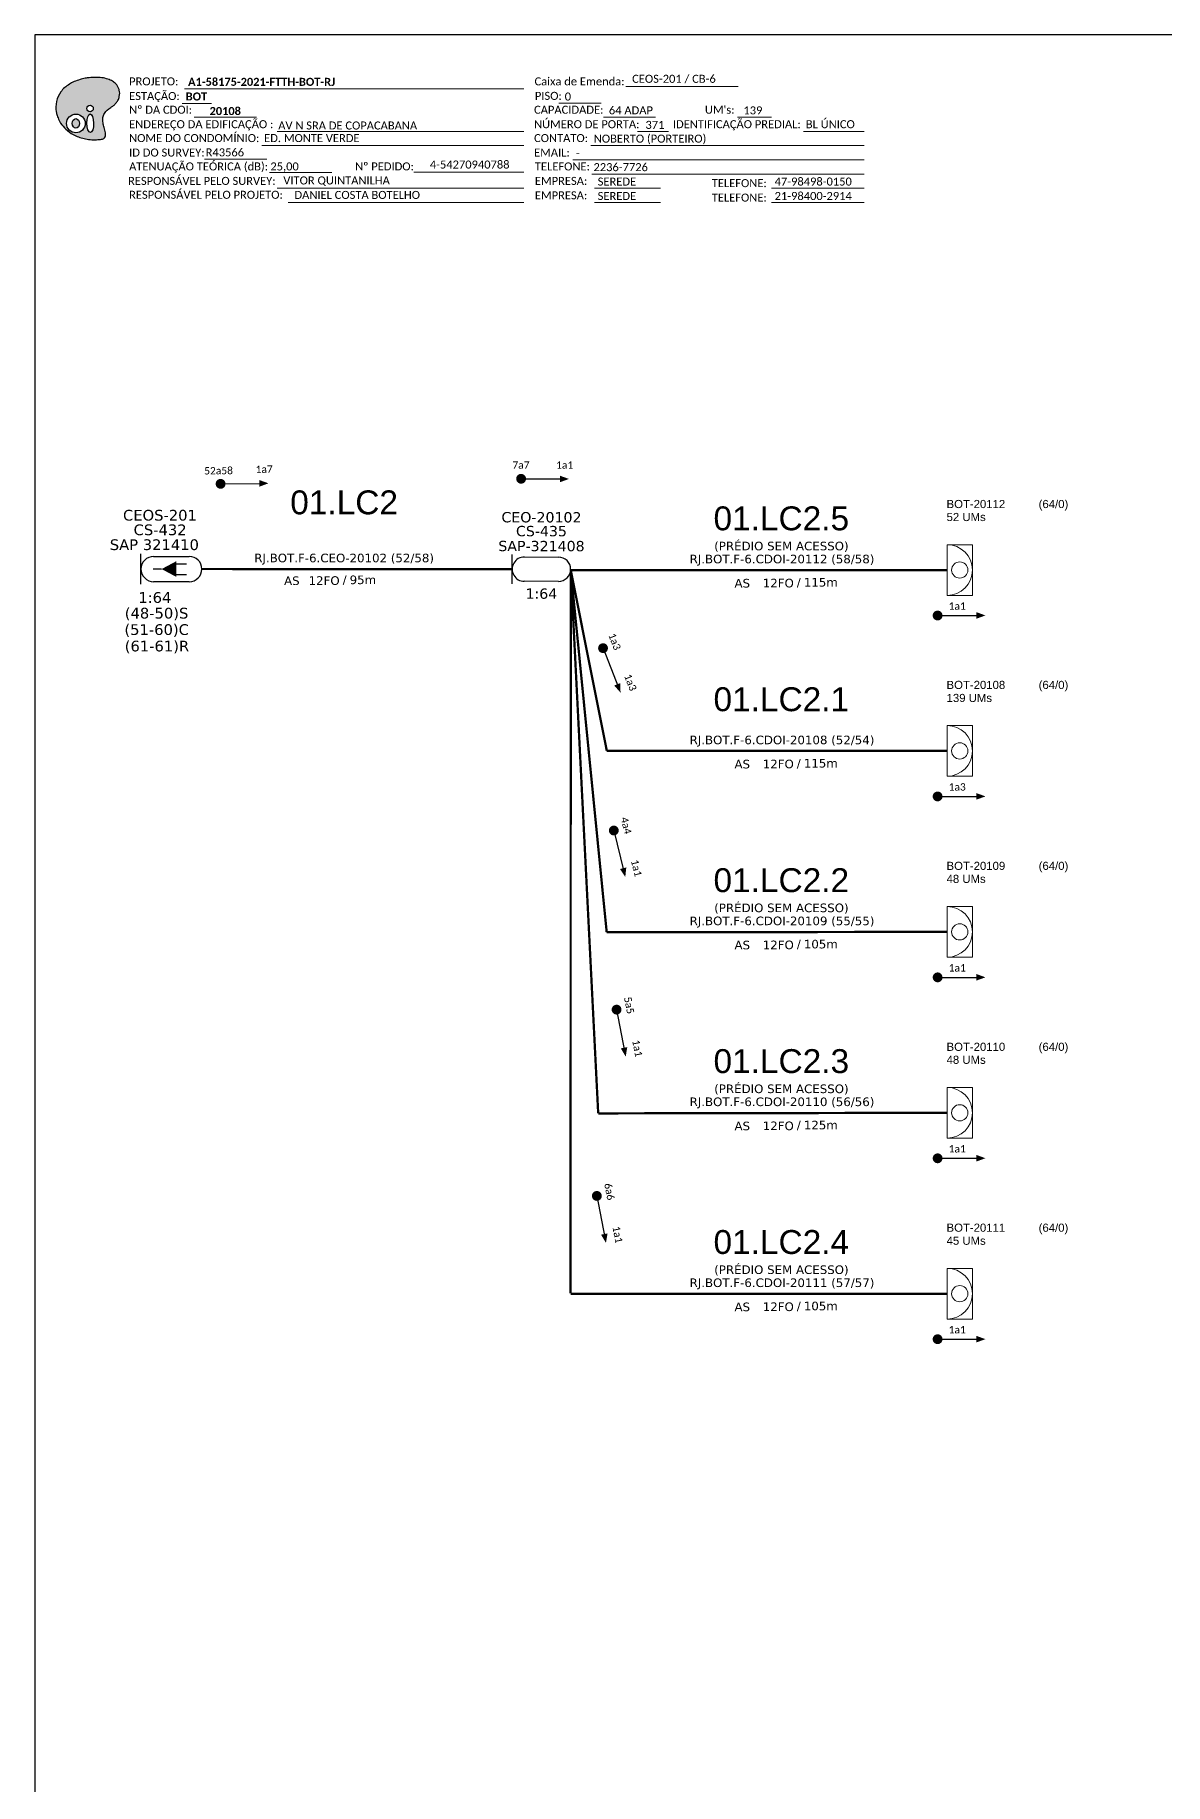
# Model space of a CAD drawing. Header units: millimetres. Extents: x 35553 to 36391, y 58449 to 59043.
# Drawn here: x 35552.7 to 35805.6, y 58650.8 to 59042.6 of the extents above; entities that cross this region are included whole.
import ezdxf
from ezdxf.enums import TextEntityAlignment as Align

# ---------------------------------------------------------------- set-up
doc = ezdxf.new("R2010")
doc.units = ezdxf.units.MM
for name, color, linetype, lineweight in [("20.0-LEGENDA DOS CDO'S", 1, 'Continuous', 0), ('20.1-CDO_INTERIOR', 1, 'Continuous', 0), ('40.1-ETIQUETAS', 1, 'Continuous', 20)]:
    doc.layers.add(name, color=color, linetype=linetype, lineweight=lineweight)
for name, color, linetype in [('20.4-CEOS', 1, 'Continuous'), ('CAP a instalar', 1, 'FENCELINE1'), ('SETA', 7, 'Continuous'), ('texto', 255, 'Continuous')]:
    doc.layers.add(name, color=color, linetype=linetype)
doc.styles.add('ARIAL', font='arial.ttf')
doc.styles.add('siredit', font='verdana.ttf')
doc.styles.add('WMF-Calibri0', font='calibri.ttf')
doc.styles.add('WMF-Calibri1', font='calibrib.ttf')
doc.linetypes.add('FENCELINE1', pattern='A,0.25,-0.1,[133,ltypeshp.shx,S=0.1,R=0,X=-0.1,Y=0],-0.1,1', length=1.45)

# ---------------------------------------------------------------- blocks, each defined once
blk = doc.blocks.new('CEOS_RP_CT_DRT')
at = {"layer": '20.4-CEOS', "color": 0}
for p, q in [((-4.54, 1.19), (-1.19, 1.19)), ((-1.19, -1.19), (-4.54, -1.19))]:
    blk.add_line(p, q, dxfattribs=at)
for points in [[(-5.73, -1.43), (-5.73, 1.44)], [(-3.79, 0), (-4.59, 0)], [(-2.47, 0.48), (-1.45, 0.48)], [(-2.47, -0.52), (-1.45, -0.52)]]:
    blk.add_lwpolyline(points, dxfattribs=at)
blk.add_lwpolyline([(-3.79, 0, 0, 1.47, 0), (-2.41, 0, 1.47, 1.47, 0)], format="xyseb", dxfattribs=at)
for centre, start, end in [((-4.54, 0), 90, 270), ((-1.19, 0), 270, 90)]:
    blk.add_arc(centre, 1.19, start, end, dxfattribs=at)
at = {"layer": '20.4-CEOS', "color": 7, "style": 'siredit'}
for tag, p in [('Nº_DA_CEOS', (-2.86, 5.6)), ('LOCAL', (-2.86, 4.24)), ('SAP', (-2.86, 2.78)), ('RACIO_SPLITAGEM', (-2.86, -1.88)), ('FIBRAS_SPLITTER', (-2.86, -3.58)), ('RESERVA_FINAIS', (-2.86, -6.39)), ('FIBRAS_TOP_C', (-2.86, -5.08))]:
    blk.add_attdef(tag, text='', height=1.01, dxfattribs=at).set_placement(p, align=Align.TOP_CENTER)
blk = doc.blocks.new('ETIQUETA_RS5F')
at = {"layer": '40.1-ETIQUETAS', "color": 0, "style": 'siredit'}
blk.add_text('/', height=1.5, dxfattribs=at).set_placement((1.58, -1.95), align=Align.MIDDLE_RIGHT)
for tag, p in [('ETIQUETA_R_PRIMARIA', (1.21, 4.1)), ('ETIQUETA_R_SECUNDARIA', (1.21, 2.1)), ('F_ATIVAS/F_MORTAS', (1.14, -4.24))]:
    blk.add_attdef(tag, text='', height=1.5, dxfattribs=at).set_placement(p, align=Align.MIDDLE_CENTER)
for tag, p in [('TIPO_CABO', (-6.58, -2.12)), ('CAP_CABO', (0.4, -2.09))]:
    blk.add_attdef(tag, text='', height=1.5, dxfattribs=at).set_placement(p, align=Align.MIDDLE_RIGHT)
blk.add_attdef('METROS', text='', height=1.5, dxfattribs=at).set_placement((2.14, -1.95), align=Align.MIDDLE_LEFT)
for tag, p in [('FUSÃO_1', (0.85, -8.39)), ('FUSÃO_2', (0.85, -10.6)), ('FUSÃO_3', (0.85, -12.93)), ('FUSÃO_4', (0.85, -15.14)), ('FUSÃO_5', (0.85, -17.16))]:
    blk.add_attdef(tag, text='', height=1.5, dxfattribs=at).set_placement(p, align=Align.CENTER)
blk = doc.blocks.new('CDOI_INT')
at = {"layer": '20.1-CDO_INTERIOR', "color": 0, "lineweight": 18}
blk.add_lwpolyline([(4.25, -4.25), (4.25, 4.25), (0, 4.25), (0, -4.25)], close=True, dxfattribs=at)
blk.add_circle((2.12, 0), 1.36, dxfattribs=at)
blk.add_arc((0, 0), 4.25, 270, 90, dxfattribs=at)
at = {"layer": "20.0-LEGENDA DOS CDO'S", "color": 0, "style": 'ARIAL'}
for tag, p in [('CDO_N', (-0.08, 10.38)), ('SPLITER_1', (21.18, 10.38)), ('SURVEY', (-0.08, 8.2)), ('SPLITER_2', (21.19, 8.68)), ('SAP', (-0.08, 6.23)), ('1:XX', (5.94, -2.22)), ('UMS', (5.94, -4.24))]:
    blk.add_attdef(tag, p, '', height=1.36, dxfattribs=at)
blk.add_attdef('FIBRAS_UTILIZADAS', text='', height=1.36, dxfattribs=at).set_placement((15.34, 10.38), align=Align.CENTER)
blk = doc.blocks.new('OI')
h = blk.add_hatch(color=40)
edge = h.paths.add_edge_path()
edge.add_spline(control_points=[(4.35, -0.67), (3.92, -0.99), (3.26, -1.5), (2.81, -2.59), (2.9, -3.5), (3.06, -4.27), (3.31, -4.85), (3.37, -5.39), (3.4, -5.88), (3.2, -6.4), (2.54, -6.61), (1.65, -6.63), (0.55, -6.67), (-0.56, -6.42), (-1.61, -6.14), (-2.77, -5.61), (-3.92, -4.77), (-4.89, -3.7), (-5.34, -2.65), (-5.6, -1.94), (-5.85, -0.96), (-5.71, 0.47), (-5.1, 2.02), (-4.14, 3.02), (-3.3, 3.61), (-2.37, 4.16), (-1.36, 4.44), (-0.56, 4.7), (0.79, 4.85), (2.24, 4.97), (3.79, 4.57), (4.67, 4.21), (5.44, 3.65), (5.76, 2.99), (6.03, 2.21), (6.01, 1.46), (5.72, 0.64), (5.31, 0.08), (4.88, -0.38), (4.51, -0.55), (4.35, -0.67)], knot_values=[0, 0, 0, 0, 1.60434, 2.417191, 3.427595, 4.282808, 4.776746, 5.304182, 5.888771, 6.258406, 6.858137, 7.79129, 8.986195, 10.124242, 11.187857, 12.242908, 13.953784, 15.414161, 16.515391, 17.349188, 17.675853, 19.552021, 21.515531, 22.568638, 23.63245, 24.621084, 25.782718, 26.745347, 27.142653, 29.870543, 31.004649, 31.921532, 32.709589, 33.801391, 34.042471, 35.192333, 35.971461, 36.628871, 37.254359, 37.836911, 37.836911, 37.836911, 37.836911], degree=3, periodic=0)
h.paths.add_polyline_path([(1.13, -0.87, -1), (-0.04, -0.87, -1)], flags=16)
edge = h.paths.add_edge_path(flags=16)
edge.add_ellipse((0.56, -3.59), major_axis=(-0.02, 1.71), ratio=0.361305, start_angle=0, end_angle=360)
h.paths.add_polyline_path([(-0.36, -3.62, -1), (-3.8, -3.62, -1)], flags=16)
edge = h.paths.add_edge_path(flags=0)
edge.add_ellipse((-2.08, -3.62), major_axis=(0, 0.885), ratio=0.758294, start_angle=0, end_angle=360)
at = {"color": 40}
for centre, radius in [((-2.08, -3.62), 1.72), ((0.54, -0.87), 0.587)]:
    blk.add_circle(centre, radius, dxfattribs=at)
blk.add_ellipse((-2.08, -3.62), major_axis=(0, 0.885), ratio=0.758294, start_param=-3.141592653589792, end_param=3.141592653589792, dxfattribs=at)
blk.add_ellipse((0.56, -3.59), major_axis=(-0.02, 1.71), ratio=0.361305, dxfattribs=at)
at = {"color": 40, "start_tangent": (-0.800898, -0.598801), "end_tangent": (-0.800898, -0.598801)}
blk.add_spline([(4.35, -0.67), (3.2, -1.78), (2.9, -2.54), (2.92, -3.55), (3.12, -4.38), (3.28, -4.85), (3.37, -5.37), (3.35, -5.95), (3.2, -6.29), (2.66, -6.55), (1.73, -6.63), (0.54, -6.62), (-0.58, -6.41), (-1.6, -6.11), (-2.56, -5.67), (-3.95, -4.67), (-4.89, -3.56), (-5.37, -2.56), (-5.64, -1.78), (-5.72, -1.46), (-5.63, 0.42), (-4.84, 2.22), (-4.13, 2.99), (-3.27, 3.62), (-2.4, 4.09), (-1.3, 4.47), (-0.37, 4.72), (0.02, 4.77), (2.75, 4.8), (3.85, 4.53), (4.69, 4.16), (5.31, 3.68), (5.85, 2.73), (5.93, 2.5), (5.94, 1.35), (5.67, 0.62), (5.29, 0.08), (4.84, -0.36), (4.35, -0.67)], degree=3, dxfattribs=at)

msp = doc.modelspace()

# ---------------------------------------------------------------- linework, layer by layer
msp.add_lwpolyline([(35552.65, 58448.6), (36391.22, 58448.6), (36391.22, 59042.6), (35552.65, 59042.6), (35552.65, 58448.6)])
at = {"color": 7, "lineweight": 0}
for points in [[(35586.12, 59030.56), (35662.1, 59030.56)], [(35684.93, 59031.05), (35710.07, 59031.05)], [(35585.61, 59027.28), (35592.16, 59027.28)], [(35669.89, 59027.32), (35679.37, 59027.32)], [(35588.27, 59024.21), (35602.21, 59024.21)], [(35679.94, 59024.21), (35691.56, 59024.21)], [(35709.88, 59024.21), (35717.55, 59024.21)], [(35606.84, 59020.97), (35662.1, 59020.97)], [(35687.52, 59020.97), (35694.47, 59020.97)], [(35724.7, 59020.97), (35738.26, 59020.97)], [(35590.59, 59014.8), (35604.53, 59014.8)], [(35603.43, 59017.86), (35662.1, 59017.86)], [(35673.02, 59014.62), (35738.28, 59014.62)], [(35677.06, 59017.86), (35738.28, 59017.86)], [(35605.12, 59011.83), (35619.07, 59011.83)], [(35637.45, 59011.84), (35661.95, 59011.84)], [(35637.96, 59011.84), (35662.11, 59011.84)], [(35677.3, 59011.39), (35738.28, 59011.39)], [(35606.84, 59008.28), (35662.1, 59008.28)], [(35677.91, 59008.28), (35692.71, 59008.28)], [(35717.51, 59008.28), (35738.28, 59008.28)], [(35609.33, 59005.04), (35662.1, 59005.04)], [(35677.91, 59005.04), (35692.71, 59005.04)], [(35717.51, 59005.04), (35738.28, 59005.04)]]:
    msp.add_lwpolyline(points, dxfattribs=at)
at = {"color": 0, "const_width": 1.1}
for points in [[(35660.92, 58943.19, 1), (35662.02, 58943.19, 1)], [(35593.65, 58942.05, 1), (35594.75, 58942.06, 1)], [(35593.65, 58942.05, 1), (35594.75, 58942.06, 1)], [(35679.61, 58905.76, 1), (35680.01, 58904.74, 1)], [(35679.61, 58905.76, 1), (35680.01, 58904.74, 1)], [(35682.09, 58864.94, 1), (35682.35, 58863.87, 1)], [(35682.09, 58864.94, 1), (35682.35, 58863.87, 1)], [(35682.74, 58824.82, 1), (35682.95, 58823.74, 1)], [(35682.74, 58824.82, 1), (35682.95, 58823.74, 1)], [(35678.32, 58783.09, 1), (35678.53, 58782.01, 1)], [(35678.32, 58783.09, 1), (35678.53, 58782.01, 1)]]:
    msp.add_lwpolyline(points, format="xyb", close=True, dxfattribs=at)
at = {"color": 0}
for points in [[(35754.16, 58912.56, 1.1, 1.1, 1), (35755.26, 58912.56, 1.1, 1.1, 1)], [(35754.16, 58872.04, 1.1, 1.1, 1), (35755.26, 58872.04, 1.1, 1.1, 1)], [(35754.16, 58831.51, 1.1, 1.1, 1), (35755.26, 58831.51, 1.1, 1.1, 1)], [(35754.16, 58790.98, 1.1, 1.1, 1), (35755.26, 58790.98, 1.1, 1.1, 1)], [(35754.16, 58750.46, 1.1, 1.1, 1), (35755.26, 58750.46, 1.1, 1.1, 1)]]:
    msp.add_lwpolyline(points, format="xyseb", close=True, dxfattribs=at)
at = {"layer": '20.4-CEOS', "color": 5}
for p, q in [((35662.2, 58925.67), (35669.84, 58925.66)), ((35669.83, 58920.21), (35662.19, 58920.22))]:
    msp.add_line(p, q, dxfattribs=at)
msp.add_lwpolyline([(35659.47, 58919.66), (35659.47, 58926.23)], dxfattribs=at)
for centre, start, end in [((35662.19, 58922.94), 89.9211, 269.9211), ((35669.84, 58922.93), 269.9211, 89.9211)]:
    msp.add_arc(centre, 2.72, start, end, dxfattribs=at)
at = {"layer": 'CAP a instalar', "color": 0, "linetype": 'FENCELINE1', "ltscale": 7, "const_width": 0.513}
for points in [[(35590, 58922.98), (35659.47, 58922.95)], [(35672.58, 58922.75), (35672.55, 58760.75)], [(35672.58, 58922.75), (35680.63, 58841.61)], [(35672.58, 58922.75), (35678.73, 58801.04)], [(35756.83, 58922.75), (35672.58, 58922.75)], [(35680.63, 58841.61), (35756.83, 58841.7)], [(35678.73, 58801.04), (35756.83, 58801.17)], [(35672.55, 58760.65), (35756.83, 58760.65)]]:
    msp.add_lwpolyline(points, dxfattribs=at)
at = {"layer": 'CAP a instalar', "color": 1, "linetype": 'FENCELINE1', "ltscale": 7, "const_width": 0.513}
for points in [[(35672.58, 58922.75), (35680.65, 58882.27)], [(35680.65, 58882.27), (35756.83, 58882.23)]]:
    msp.add_lwpolyline(points, dxfattribs=at)
at = {"layer": 'SETA', "color": 0}
for points in [[(35594.2, 58942.06), (35603.65, 58942.16)], [(35594.2, 58942.06), (35603.65, 58942.16)], [(35661.47, 58943.19), (35670.93, 58943.19)], [(35754.71, 58912.56), (35764.16, 58912.56)], [(35679.81, 58905.25), (35683.26, 58896.44)], [(35679.81, 58905.25), (35683.26, 58896.44)], [(35754.71, 58872.04), (35764.16, 58872.04)], [(35682.22, 58864.4), (35684.48, 58855.22)], [(35682.22, 58864.4), (35684.48, 58855.22)], [(35754.71, 58831.51), (35764.16, 58831.51)], [(35682.84, 58824.28), (35684.64, 58814.99)], [(35682.84, 58824.28), (35684.64, 58814.99)], [(35754.71, 58790.98), (35764.16, 58790.98)], [(35678.42, 58782.55), (35680.22, 58773.27)], [(35678.42, 58782.55), (35680.22, 58773.27)], [(35754.71, 58750.46), (35764.16, 58750.46)]]:
    msp.add_lwpolyline(points, dxfattribs=at)
for points in [[(35670.17, 58943.88), (35672.18, 58943.15), (35670.17, 58942.42)], [(35602.89, 58942.9), (35604.91, 58942.18), (35602.9, 58941.43)], [(35602.89, 58942.9), (35604.91, 58942.18), (35602.9, 58941.43)], [(35763.4, 58913.31), (35765.42, 58912.58), (35763.4, 58911.84)], [(35683.68, 58897.42), (35683.73, 58895.28), (35682.31, 58896.89)], [(35683.68, 58897.42), (35683.73, 58895.28), (35682.31, 58896.89)], [(35763.4, 58872.78), (35765.42, 58872.05), (35763.4, 58871.32)], [(35685.02, 58856.13), (35684.79, 58854), (35683.6, 58855.78)], [(35685.02, 58856.13), (35684.79, 58854), (35683.6, 58855.78)], [(35763.4, 58832.26), (35765.42, 58831.52), (35763.4, 58830.79)], [(35685.23, 58815.88), (35684.89, 58813.76), (35683.79, 58815.6)], [(35685.23, 58815.88), (35684.89, 58813.76), (35683.79, 58815.6)], [(35763.4, 58791.73), (35765.42, 58791), (35763.4, 58790.26)], [(35680.81, 58774.15), (35680.47, 58772.03), (35679.37, 58773.87)], [(35680.81, 58774.15), (35680.47, 58772.03), (35679.37, 58773.87)], [(35763.4, 58751.2), (35765.42, 58750.47), (35763.4, 58749.74)]]:
    msp.add_solid(points, dxfattribs=at)

# ---------------------------------------------------------------- block references
at = {"color": 7, "xscale": 1.213923925163967, "yscale": 1.213923925163967, "zscale": 1.213923925163967, "rotation": 0.1532896023949059}
msp.add_blockref('OI', (35564.32, 59027.19), dxfattribs=at)
at = {"layer": '20.4-CEOS', "color": 0}
ref = msp.add_blockref('CEOS_RP_CT_DRT', (35590, 58922.97), dxfattribs=dict(at, xscale=2.37783237695694, yscale=2.37783237695694, zscale=2.37783237695694))
ref.add_attrib('Nº_DA_CEOS', 'CEOS-201', dxfattribs={"color": 7, "height": 2.401, "style": 'siredit'}).set_placement((35580.62, 58936.23), align=Align.TOP_CENTER)
ref.add_attrib('LOCAL', 'CS-432', dxfattribs={"color": 7, "height": 2.401, "style": 'siredit'}).set_placement((35580.66, 58932.96), align=Align.TOP_CENTER)
ref.add_attrib('SAP', 'SAP 321410', dxfattribs={"color": 7, "height": 2.401, "style": 'siredit'}).set_placement((35579.37, 58929.63), align=Align.TOP_CENTER)
ref.add_attrib('RACIO_SPLITAGEM', '1:64', dxfattribs={"color": 7, "height": 2.401, "style": 'siredit'}).set_placement((35579.48, 58917.8), align=Align.TOP_CENTER)
ref.add_attrib('FIBRAS_SPLITTER', '(48-50)S', dxfattribs={"color": 7, "height": 2.401, "style": 'siredit'}).set_placement((35579.86, 58914.29), align=Align.TOP_CENTER)
ref.add_attrib('FIBRAS_TOP_C', '(51-60)C', dxfattribs={"color": 7, "height": 2.401, "style": 'siredit'}).set_placement((35579.89, 58910.61), align=Align.TOP_CENTER)
ref.add_attrib('RESERVA_FINAIS', '(61-61)R', dxfattribs={"color": 7, "height": 2.401, "style": 'siredit'}).set_placement((35579.95, 58906.92), align=Align.TOP_CENTER)
at = {"layer": '40.1-ETIQUETAS', "color": 0}
ref = msp.add_blockref('CDOI_INT', (35756.83, 58922.75), dxfattribs=dict(at, xscale=1.336957873303117, yscale=1.336957873303117, zscale=1.336957873303117))
ref.add_attrib('CDO_N', 'BOT-20112', (35756.71, 58936.63), dxfattribs={"layer": "20.0-LEGENDA DOS CDO'S", "color": 0, "height": 1.819, "style": 'ARIAL'})
ref.add_attrib('FIBRAS_UTILIZADAS', '(64/0)', (35777.33, 58936.63), dxfattribs={"layer": "20.0-LEGENDA DOS CDO'S", "color": 0, "height": 1.819, "style": 'ARIAL'})
ref.add_attrib('SURVEY', '52 UMs', (35756.72, 58933.72), dxfattribs={"layer": "20.0-LEGENDA DOS CDO'S", "color": 0, "height": 1.819, "style": 'ARIAL'})
ref = msp.add_blockref('ETIQUETA_RS5F', (35722.05, 58922.52), dxfattribs=dict(at, xscale=1.283039976607909, yscale=1.283039976607909, zscale=1.283039976607909))
ref.add_attrib('ETIQUETA_R_PRIMARIA', '(PRÉDIO SEM ACESSO)', dxfattribs={"color": 0, "height": 1.9246, "style": 'siredit'}).set_placement((35719.74, 58928.13), align=Align.MIDDLE_CENTER)
ref.add_attrib('ETIQUETA_R_SECUNDARIA', 'RJ.BOT.F-6.CDOI-20112 (58/58)', dxfattribs={"color": 0, "height": 1.9246, "style": 'siredit'}).set_placement((35719.87, 58925.22), align=Align.MIDDLE_CENTER)
ref.add_attrib('TIPO_CABO', 'AS ', dxfattribs={"color": 0, "height": 1.925, "style": 'siredit'}).set_placement((35713.56, 58919.8), align=Align.MIDDLE_RIGHT)
ref.add_attrib('CAP_CABO', '12FO', dxfattribs={"color": 0, "height": 1.925, "style": 'siredit'}).set_placement((35722.52, 58919.83), align=Align.MIDDLE_RIGHT)
ref.add_attrib('METROS', '115m', dxfattribs={"color": 0, "height": 1.925, "style": 'siredit'}).set_placement((35724.76, 58920.01), align=Align.MIDDLE_LEFT)
ref = msp.add_blockref('ETIQUETA_RS5F', (35620.38, 58923.07), dxfattribs=dict(at, xscale=1.283039983498748, yscale=1.283039983498748, zscale=1.283039983498748))
ref.add_attrib('ETIQUETA_R_PRIMARIA', 'RJ.BOT.F-6.CEO-20102 (52/58)', dxfattribs={"color": 0, "height": 1.9246, "style": 'siredit'}).set_placement((35621.85, 58925.45), align=Align.MIDDLE_CENTER)
ref.add_attrib('TIPO_CABO', 'AS', dxfattribs={"color": 0, "height": 1.925, "style": 'siredit'}).set_placement((35611.89, 58920.36), align=Align.MIDDLE_RIGHT)
ref.add_attrib('CAP_CABO', '12FO', dxfattribs={"color": 0, "height": 1.925, "style": 'siredit'}).set_placement((35620.85, 58920.39), align=Align.MIDDLE_RIGHT)
ref.add_attrib('METROS', '95m', dxfattribs={"color": 0, "height": 1.925, "style": 'siredit'}).set_placement((35623.09, 58920.56), align=Align.MIDDLE_LEFT)
at = {"layer": '40.1-ETIQUETAS', "color": 1}
ref = msp.add_blockref('CDOI_INT', (35756.83, 58882.23), dxfattribs=dict(at, xscale=1.336957873303117, yscale=1.336957873303117, zscale=1.336957873303117))
ref.add_attrib('CDO_N', 'BOT-20108', (35756.71, 58896.11), dxfattribs={"layer": "20.0-LEGENDA DOS CDO'S", "color": 0, "height": 1.819, "style": 'ARIAL'})
ref.add_attrib('FIBRAS_UTILIZADAS', '(64/0)', (35777.33, 58896.11), dxfattribs={"layer": "20.0-LEGENDA DOS CDO'S", "color": 0, "height": 1.819, "style": 'ARIAL'})
ref.add_attrib('SURVEY', '139 UMs', (35756.72, 58893.19), dxfattribs={"layer": "20.0-LEGENDA DOS CDO'S", "color": 0, "height": 1.819, "style": 'ARIAL'})
ref = msp.add_blockref('ETIQUETA_RS5F', (35722.05, 58881.99), dxfattribs=dict(at, xscale=1.283039976607909, yscale=1.283039976607909, zscale=1.283039976607909))
ref.add_attrib('ETIQUETA_R_SECUNDARIA', 'RJ.BOT.F-6.CDOI-20108 (52/54)', dxfattribs={"color": 0, "height": 1.9246, "style": 'siredit'}).set_placement((35719.87, 58884.69), align=Align.MIDDLE_CENTER)
ref.add_attrib('TIPO_CABO', 'AS ', dxfattribs={"color": 0, "height": 1.925, "style": 'siredit'}).set_placement((35713.56, 58879.28), align=Align.MIDDLE_RIGHT)
ref.add_attrib('CAP_CABO', '12FO', dxfattribs={"color": 0, "height": 1.925, "style": 'siredit'}).set_placement((35722.52, 58879.31), align=Align.MIDDLE_RIGHT)
ref.add_attrib('METROS', '115m', dxfattribs={"color": 0, "height": 1.925, "style": 'siredit'}).set_placement((35724.76, 58879.48), align=Align.MIDDLE_LEFT)
at = {"layer": '40.1-ETIQUETAS', "color": 0}
ref = msp.add_blockref('CDOI_INT', (35756.83, 58841.7), dxfattribs=dict(at, xscale=1.336957873303117, yscale=1.336957873303117, zscale=1.336957873303117))
ref.add_attrib('CDO_N', 'BOT-20109', (35756.71, 58855.58), dxfattribs={"layer": "20.0-LEGENDA DOS CDO'S", "color": 0, "height": 1.819, "style": 'ARIAL'})
ref.add_attrib('FIBRAS_UTILIZADAS', '(64/0)', (35777.33, 58855.58), dxfattribs={"layer": "20.0-LEGENDA DOS CDO'S", "color": 0, "height": 1.819, "style": 'ARIAL'})
ref.add_attrib('SURVEY', '48 UMs', (35756.72, 58852.66), dxfattribs={"layer": "20.0-LEGENDA DOS CDO'S", "color": 0, "height": 1.819, "style": 'ARIAL'})
ref = msp.add_blockref('ETIQUETA_RS5F', (35722.05, 58841.46), dxfattribs=dict(at, xscale=1.283039976607909, yscale=1.283039976607909, zscale=1.283039976607909))
ref.add_attrib('ETIQUETA_R_PRIMARIA', '(PRÉDIO SEM ACESSO)', dxfattribs={"color": 0, "height": 1.9246, "style": 'siredit'}).set_placement((35719.74, 58847.08), align=Align.MIDDLE_CENTER)
ref.add_attrib('ETIQUETA_R_SECUNDARIA', 'RJ.BOT.F-6.CDOI-20109 (55/55)', dxfattribs={"color": 0, "height": 1.9246, "style": 'siredit'}).set_placement((35719.87, 58844.16), align=Align.MIDDLE_CENTER)
ref.add_attrib('TIPO_CABO', 'AS ', dxfattribs={"color": 0, "height": 1.925, "style": 'siredit'}).set_placement((35713.56, 58838.75), align=Align.MIDDLE_RIGHT)
ref.add_attrib('CAP_CABO', '12FO', dxfattribs={"color": 0, "height": 1.925, "style": 'siredit'}).set_placement((35722.52, 58838.78), align=Align.MIDDLE_RIGHT)
ref.add_attrib('METROS', '105m', dxfattribs={"color": 0, "height": 1.925, "style": 'siredit'}).set_placement((35724.76, 58838.96), align=Align.MIDDLE_LEFT)
ref = msp.add_blockref('CDOI_INT', (35756.83, 58801.17), dxfattribs=dict(at, xscale=1.336957873303117, yscale=1.336957873303117, zscale=1.336957873303117))
ref.add_attrib('CDO_N', 'BOT-20110', (35756.71, 58815.05), dxfattribs={"layer": "20.0-LEGENDA DOS CDO'S", "color": 0, "height": 1.819, "style": 'ARIAL'})
ref.add_attrib('FIBRAS_UTILIZADAS', '(64/0)', (35777.33, 58815.05), dxfattribs={"layer": "20.0-LEGENDA DOS CDO'S", "color": 0, "height": 1.819, "style": 'ARIAL'})
ref.add_attrib('SURVEY', '48 UMs', (35756.72, 58812.14), dxfattribs={"layer": "20.0-LEGENDA DOS CDO'S", "color": 0, "height": 1.819, "style": 'ARIAL'})
ref = msp.add_blockref('ETIQUETA_RS5F', (35722.05, 58800.94), dxfattribs=dict(at, xscale=1.283039976607909, yscale=1.283039976607909, zscale=1.283039976607909))
ref.add_attrib('ETIQUETA_R_PRIMARIA', '(PRÉDIO SEM ACESSO)', dxfattribs={"color": 0, "height": 1.9246, "style": 'siredit'}).set_placement((35719.74, 58806.55), align=Align.MIDDLE_CENTER)
ref.add_attrib('ETIQUETA_R_SECUNDARIA', 'RJ.BOT.F-6.CDOI-20110 (56/56)', dxfattribs={"color": 0, "height": 1.9246, "style": 'siredit'}).set_placement((35719.87, 58803.64), align=Align.MIDDLE_CENTER)
ref.add_attrib('TIPO_CABO', 'AS ', dxfattribs={"color": 0, "height": 1.925, "style": 'siredit'}).set_placement((35713.56, 58798.22), align=Align.MIDDLE_RIGHT)
ref.add_attrib('CAP_CABO', '12FO', dxfattribs={"color": 0, "height": 1.925, "style": 'siredit'}).set_placement((35722.52, 58798.25), align=Align.MIDDLE_RIGHT)
ref.add_attrib('METROS', '125m', dxfattribs={"color": 0, "height": 1.925, "style": 'siredit'}).set_placement((35724.76, 58798.43), align=Align.MIDDLE_LEFT)
ref = msp.add_blockref('CDOI_INT', (35756.83, 58760.65), dxfattribs=dict(at, xscale=1.336957873303117, yscale=1.336957873303117, zscale=1.336957873303117))
ref.add_attrib('CDO_N', 'BOT-20111', (35756.71, 58774.53), dxfattribs={"layer": "20.0-LEGENDA DOS CDO'S", "color": 0, "height": 1.819, "style": 'ARIAL'})
ref.add_attrib('FIBRAS_UTILIZADAS', '(64/0)', (35777.33, 58774.53), dxfattribs={"layer": "20.0-LEGENDA DOS CDO'S", "color": 0, "height": 1.819, "style": 'ARIAL'})
ref.add_attrib('SURVEY', '45 UMs', (35756.72, 58771.61), dxfattribs={"layer": "20.0-LEGENDA DOS CDO'S", "color": 0, "height": 1.819, "style": 'ARIAL'})
ref = msp.add_blockref('ETIQUETA_RS5F', (35722.05, 58760.41), dxfattribs=dict(at, xscale=1.283039976607909, yscale=1.283039976607909, zscale=1.283039976607909))
ref.add_attrib('ETIQUETA_R_PRIMARIA', '(PRÉDIO SEM ACESSO)', dxfattribs={"color": 0, "height": 1.9246, "style": 'siredit'}).set_placement((35719.74, 58766.03), align=Align.MIDDLE_CENTER)
ref.add_attrib('ETIQUETA_R_SECUNDARIA', 'RJ.BOT.F-6.CDOI-20111 (57/57)', dxfattribs={"color": 0, "height": 1.9246, "style": 'siredit'}).set_placement((35719.87, 58763.11), align=Align.MIDDLE_CENTER)
ref.add_attrib('TIPO_CABO', 'AS ', dxfattribs={"color": 0, "height": 1.925, "style": 'siredit'}).set_placement((35713.56, 58757.7), align=Align.MIDDLE_RIGHT)
ref.add_attrib('CAP_CABO', '12FO', dxfattribs={"color": 0, "height": 1.925, "style": 'siredit'}).set_placement((35722.52, 58757.73), align=Align.MIDDLE_RIGHT)
ref.add_attrib('METROS', '105m', dxfattribs={"color": 0, "height": 1.925, "style": 'siredit'}).set_placement((35724.76, 58757.9), align=Align.MIDDLE_LEFT)

# ---------------------------------------------------------------- texts
at = {"color": 7, "linetype": 'Continuous'}
for s, height, style, p in [('CEOS-201 / CB-6', 1.7927, 'WMF-Calibri0', (35686.33, 59031.89)), ('BOT', 1.793, 'WMF-Calibri1', (35586.4, 59027.93)), ('A1-58175-2021-FTTH-BOT-RJ', 1.7927, 'WMF-Calibri1', (35586.92, 59031.21)), ('0', 1.79, 'WMF-Calibri0', (35671.24, 59027.92)), ('64 ADAP', 1.793, 'WMF-Calibri0', (35681.12, 59024.83)), ('139', 1.793, 'WMF-Calibri0', (35711.23, 59024.81)), ('AV N SRA DE COPACABANA ', 1.7927, 'WMF-Calibri0', (35607.1, 59021.43)), ('371', 1.793, 'WMF-Calibri0', (35689.3, 59021.57)), ('NOBERTO (PORTEIRO)', 1.7927, 'WMF-Calibri0', (35677.74, 59018.49)), ('R43566', 1.793, 'WMF-Calibri0', (35590.85, 59015.41)), ('-', 1.79, 'WMF-Calibri0', (35673.72, 59015.22)), ('2236-7726', 1.793, 'WMF-Calibri0', (35677.67, 59012.1)), ('VITOR QUINTANILHA', 1.7927, 'WMF-Calibri0', (35608.24, 59009.12)), ('SEREDE', 1.793, 'WMF-Calibri0', (35678.61, 59008.87)), ('47-98498-0150', 1.7927, 'WMF-Calibri0', (35718.22, 59008.87)), ('DANIEL COSTA BOTELHO', 1.7927, 'WMF-Calibri0', (35610.73, 59005.88)), ('SEREDE', 1.793, 'WMF-Calibri0', (35678.61, 59005.64)), ('21-98400-2914', 1.7927, 'WMF-Calibri0', (35718.22, 59005.64))]:
    msp.add_text(s, height=height, dxfattribs=dict(at, style=style)).set_placement(p)
at = {"color": 7, "lineweight": 0, "style": 'WMF-Calibri0'}
for s, height, p in [('PROJETO:', 1.793, (35573.72, 59031.31)), ('ESTAÇÃO:', 1.793, (35573.72, 59028.03)), ('Caixa de Emenda:', 1.7927, (35664.48, 59031.31)), ('PISO:', 1.793, (35664.55, 59028.07)), ('Nº DA CDOI:', 1.7927, (35573.72, 59024.96)), ('CAPACIDADE:', 1.7927, (35664.37, 59024.96)), ("UM's:", 1.793, (35702.61, 59024.96)), ('ENDEREÇO DA EDIFICAÇÃO :', 1.7927, (35573.72, 59021.72)), ('NÚMERO DE PORTA:', 1.7927, (35664.37, 59021.72)), ('IDENTIFICAÇÃO PREDIAL:', 1.7927, (35695.45, 59021.72)), ('BL ÚNICO', 1.793, (35725.2, 59021.72)), ('NOME DO CONDOMÍNIO:', 1.7927, (35573.72, 59018.61)), ('ED. MONTE VERDE', 1.7927, (35603.94, 59018.61)), ('CONTATO:', 1.793, (35664.37, 59018.61)), ('ATENUAÇÃO TEÓRICA (dB):', 1.7927, (35573.72, 59012.26)), ('ID DO SURVEY:', 1.7927, (35573.72, 59015.37)), ('25,00 ', 1.793, (35605.34, 59012.26)), ('Nº PEDIDO:', 1.793, (35624.31, 59012.27)), ('EMAIL:', 1.793, (35664.37, 59015.37)), ('TELEFONE:', 1.793, (35664.55, 59012.26)), ('RESPONSÁVEL PELO SURVEY:', 1.7927, (35573.48, 59009.02)), ('EMPRESA:', 1.793, (35664.55, 59009.02)), ('TELEFONE:', 1.793, (35704.15, 59008.52)), ('RESPONSÁVEL PELO PROJETO:', 1.7927, (35573.72, 59005.91)), ('EMPRESA:', 1.793, (35664.55, 59005.79)), ('TELEFONE:', 1.793, (35704.15, 59005.28))]:
    msp.add_text(s, height=height, dxfattribs=at).set_placement(p)
at = {"color": 7, "linetype": 'Continuous', "style": 'WMF-Calibri1'}
msp.add_text('20108', height=1.793, dxfattribs=at).set_placement((35595.24, 59024.67), align=Align.CENTER)
at = {"color": 7, "style": 'WMF-Calibri0'}
msp.add_text('4-54270940788', height=1.7927, dxfattribs=at).set_placement((35641.03, 59012.68))
at = {"color": 0, "char_height": 1.65, "width": 27.8947, "attachment_point": 5, "style": 'ARIAL'}
for s, insert in [('\\C7;\\fCalibri|b0|i0|c0|p34;1a1', (35759.09, 58914.68)), ('\\C7;\\fCalibri|b0|i0|c0|p34;1a3', (35759.09, 58874.16)), ('\\C7;\\fCalibri|b0|i0|c0|p34;1a1', (35759.09, 58833.63)), ('\\C7;\\fCalibri|b0|i0|c0|p34;1a1', (35759.09, 58793.1)), ('\\C7;\\fCalibri|b0|i0|c0|p34;1a1', (35759.09, 58752.58))]:
    msp.add_mtext(s, dxfattribs=dict(at, insert=insert))
at = {"layer": '20.4-CEOS', "color": 5, "style": 'siredit'}
for tag, text, p in [('CEO-20102', 'CEOSXXX', (35666.03, 58935.73)), ('CS-435', 'CS-XXXX', (35666.03, 58932.63)), ('SAP-321408', 'SAP 321408', (35666.03, 58929.28)), ('1:64', '1:XX', (35666.01, 58918.62))]:
    msp.add_attdef(tag, text=text, height=2.308, rotation=359.9211, dxfattribs=at).set_placement(p, align=Align.TOP_CENTER)
at = {"layer": 'texto', "color": 0, "char_height": 1.65, "width": 27.8947, "attachment_point": 5}
for s, insert, rotation in [('\\C7;\\fCalibri|b0|i0|c0|p34;52a58', (35593.74, 58945), 0.593), ('\\C7;\\fCalibri|b0|i0|c0|p34;1a7', (35603.94, 58945.33), 0.593), ('\\C7;\\fCalibri|b0|i0|c0|p34;1a3', (35682.41, 58906.72), 291.3403), ('\\C7;\\fCalibri|b0|i0|c0|p34;1a3', (35685.95, 58897.57), 291.3403), ('\\C7;\\fCalibri|b0|i0|c0|p34;4a4', (35684.99, 58865.52), 283.8008), ('\\C7;\\fCalibri|b0|i0|c0|p34;1a1', (35687.29, 58855.99), 283.8008), ('\\C7;\\fCalibri|b0|i0|c0|p34;5a5', (35685.66, 58825.25), 280.9384), ('\\C7;\\fCalibri|b0|i0|c0|p34;1a1', (35687.49, 58815.62), 280.9384), ('\\C7;\\fCalibri|b0|i0|c0|p34;6a6', (35681.24, 58783.52), 280.9384), ('\\C7;\\fCalibri|b0|i0|c0|p34;1a1', (35683.07, 58773.89), 280.9384)]:
    msp.add_mtext(s, dxfattribs=dict(at, insert=insert, rotation=rotation))
for s, insert in [('\\C7;\\fCalibri|b0|i0|c0|p34;7a7', (35661.44, 58946.26)), ('\\C7;\\fCalibri|b0|i0|c0|p34;1a1', (35671.22, 58946.26))]:
    msp.add_mtext(s, dxfattribs=dict(at, insert=insert))
at = {"layer": 'texto', "color": 3, "char_height": 5.355, "width": 41.71, "attachment_point": 5}
for s, insert in [('\\fArial|b0|i0;01.LC2', (35621.85, 58937.87)), ('\\fArial|b0|i0|c0|p34;01.LC2.5', (35719.72, 58934.29)), ('\\fArial|b0|i0|c0|p34;01.LC2.1', (35719.72, 58893.77)), ('\\fArial|b0|i0|c0|p34;01.LC2.2', (35719.72, 58853.24)), ('\\fArial|b0|i0|c0|p34;01.LC2.3', (35719.72, 58812.71)), ('\\fArial|b0|i0|c0|p34;01.LC2.4', (35719.72, 58772.19))]:
    msp.add_mtext(s, dxfattribs=dict(at, insert=insert))

doc.saveas('drawing.dxf')
